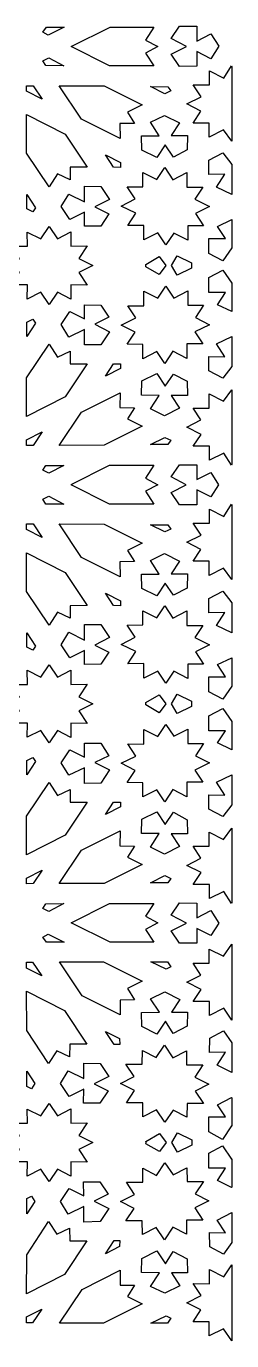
# Model space of a CAD drawing. Extents: x -340 to 340, y -245 to 245.
# Drawn here: x -224.7 to -200.1, y -102.6 to 54.7 of the extents above; entities that cross this region are included whole.
import ezdxf

# ---------------------------------------------------------------- set-up
doc = ezdxf.new("R2010")
doc.units = 0
doc.layers.add('LAYER_1', color=18, linetype='CONTINUOUS')

msp = doc.modelspace()

# ---------------------------------------------------------------- linework, layer by layer
at = {"layer": 'LAYER_1'}
for points in [[(-220.19, 54.63), (-222.08, 53.69), (-222.73, 54.02), (-222.31, 54.64)], [(-210.44, 53.1), (-208.95, 52.32), (-210.44, 51.54), (-209.42, 50.01), (-214.75, 50), (-219.32, 52.31), (-214.65, 54.63), (-209.42, 54.64)], [(-204.3, 54.74), (-204.29, 52.98), (-202.63, 53.83), (-201.67, 52.35), (-202.62, 50.86), (-204.29, 51.71), (-204.29, 49.95), (-206.35, 49.94), (-207.36, 51.39), (-205.52, 52.34), (-207.37, 53.28), (-206.36, 54.74)], [(-220.2, 50.02), (-222.36, 50.03), (-222.75, 50.6), (-222.03, 50.95)], [(-200.11, 49.93), (-200.11, 40.97), (-201.08, 42.33), (-202.8, 41.46), (-202.8, 43.16), (-204.73, 43.16), (-203.79, 44.59), (-205.48, 45.45), (-203.78, 46.3), (-204.72, 47.74), (-202.79, 47.73), (-202.78, 49.42), (-201.06, 48.55), (-200.14, 50)], [(-223.88, 47.63), (-222.83, 46.02), (-224.7, 46.97), (-224.7, 47.63)], [(-215.39, 47.61), (-210.85, 45.34), (-212.61, 44.45), (-211.76, 43.12), (-213.49, 43.09), (-213.47, 41.32), (-218.1, 43.64), (-220.76, 47.63)], [(-207.75, 47.51), (-207.42, 47.02), (-208.13, 46.67), (-209.83, 47.53)], [(-220.06, 41.81), (-217.42, 37.86), (-219.45, 37.86), (-219.47, 36.34), (-220.99, 37.07), (-221.98, 35.53), (-224.67, 39.56), (-224.7, 44.18)], [(-206.35, 43.18), (-207.35, 41.65), (-205.42, 41.67), (-205.43, 39.96), (-207.1, 39.09), (-208.07, 40.55), (-209.07, 39.02), (-210.86, 39.91), (-210.91, 41.62), (-208.78, 41.64), (-209.84, 43.26), (-208.14, 44.08)], [(-213.44, 38.43), (-213.44, 37.85), (-214.25, 37.86), (-215.24, 39.35)], [(-200.11, 38.18), (-200.11, 34.59), (-201.92, 35.49), (-200.93, 37.02), (-202.85, 37), (-202.84, 38.71), (-201.17, 39.58)], [(-207.15, 36.37), (-205.48, 37.22), (-205.47, 35.48), (-203.57, 35.49), (-204.52, 34.04), (-202.79, 33.18), (-204.46, 32.32), (-203.48, 30.86), (-205.37, 30.85), (-205.36, 29.14), (-207.06, 29.99), (-208, 28.56), (-208.97, 30.02), (-210.64, 29.17), (-210.65, 30.91), (-212.55, 30.91), (-211.6, 32.35), (-213.33, 33.22), (-211.66, 34.07), (-212.64, 35.53), (-210.75, 35.54), (-210.76, 37.25), (-209.06, 36.4), (-208.12, 37.83)], [(-215.79, 35.58), (-214.75, 34.02), (-216.49, 33.13), (-214.81, 32.3), (-215.8, 30.83), (-217.74, 30.81), (-217.74, 32.49), (-219.48, 31.6), (-220.52, 33.16), (-219.6, 34.66), (-217.74, 33.74), (-217.73, 35.61)], [(-223.61, 33), (-223.93, 32.51), (-224.63, 32.87), (-224.64, 34.59)], [(-200.11, 28.2), (-201.19, 26.65), (-202.86, 27.53), (-202.86, 29.33), (-200.85, 29.34), (-201.83, 30.79), (-200.11, 31.61)], [(-220.99, 29.3), (-219.36, 30.12), (-219.36, 28.43), (-217.42, 28.44), (-218.41, 26.93), (-216.76, 26.1), (-218.41, 25.27), (-217.42, 23.76), (-219.36, 23.77), (-219.36, 22.07), (-220.99, 22.9), (-221.98, 21.42), (-222.95, 22.91), (-224.59, 22.09), (-224.58, 23.78), (-226.51, 23.79), (-225.51, 25.3), (-227.09, 26.1), (-225.51, 26.9), (-226.51, 28.41), (-224.58, 28.41), (-224.59, 30.11), (-222.95, 29.29), (-221.98, 30.78)], [(-208, 26.1), (-208.78, 25.02), (-210.41, 25.96), (-210.4, 26.1), (-210.41, 26.24), (-208.78, 27.18)], [(-204.93, 26.42), (-204.92, 26.1), (-204.93, 25.78), (-206.63, 24.95), (-207.33, 26.1), (-206.63, 27.25)], [(-200.11, 24), (-200.11, 20.59), (-201.83, 21.41), (-200.85, 22.86), (-202.86, 22.87), (-202.86, 24.67), (-201.19, 25.55)], [(-207.06, 22.21), (-205.36, 23.06), (-205.37, 21.34), (-203.48, 21.34), (-204.46, 19.87), (-202.79, 19.02), (-204.52, 18.16), (-203.57, 16.71), (-205.47, 16.72), (-205.48, 14.98), (-207.15, 15.83), (-208.12, 14.37), (-209.06, 15.8), (-210.76, 14.95), (-210.75, 16.66), (-212.64, 16.67), (-211.66, 18.13), (-213.33, 18.98), (-211.6, 19.85), (-212.55, 21.29), (-210.65, 21.28), (-210.64, 23.03), (-208.97, 22.18), (-208, 23.64)], [(-215.8, 21.37), (-214.81, 19.9), (-216.49, 19.07), (-214.75, 18.18), (-215.79, 16.62), (-217.73, 16.59), (-217.74, 18.45), (-219.6, 17.54), (-220.52, 19.04), (-219.48, 20.59), (-217.74, 19.7), (-217.74, 21.39)], [(-223.61, 19.19), (-224.64, 17.61), (-224.63, 19.33), (-223.93, 19.69)], [(-200.11, 14.02), (-201.17, 12.62), (-202.84, 13.49), (-202.85, 15.2), (-200.93, 15.18), (-201.92, 16.71), (-200.11, 17.61)], [(-220.99, 15.13), (-219.47, 15.86), (-219.45, 14.34), (-217.42, 14.34), (-220.06, 10.39), (-224.7, 8.02), (-224.67, 12.64), (-221.98, 16.67)], [(-213.44, 13.77), (-215.24, 12.85), (-214.25, 14.34), (-213.44, 14.34)], [(-208.07, 11.65), (-207.1, 13.11), (-205.43, 12.24), (-205.42, 10.53), (-207.35, 10.55), (-206.35, 9.02), (-208.14, 8.12), (-209.84, 8.94), (-208.78, 10.56), (-210.91, 10.58), (-210.86, 12.29), (-209.07, 13.18)], [(-200.11, 2.27), (-200.14, 2.2), (-201.06, 3.65), (-202.78, 2.78), (-202.79, 4.47), (-204.72, 4.46), (-203.78, 5.89), (-205.48, 6.75), (-203.79, 7.61), (-204.73, 9.04), (-202.8, 9.04), (-202.8, 10.73), (-201.08, 9.87), (-200.11, 11.23)], [(-213.49, 9.11), (-211.76, 9.07), (-212.61, 7.75), (-210.85, 6.86), (-215.39, 4.59), (-220.76, 4.57), (-218.1, 8.56), (-213.47, 10.88)], [(-223.88, 4.57), (-224.7, 4.57), (-224.7, 5.23), (-222.83, 6.18)], [(-207.42, 5.18), (-207.75, 4.69), (-209.83, 4.67), (-208.13, 5.53)], [(-222.03, 1.25), (-222.75, 1.6), (-222.36, 2.17), (-220.2, 2.18)], [(-209.42, 2.19), (-210.44, 0.66), (-208.95, -0.14), (-210.44, -0.93), (-209.42, -2.46), (-214.75, -2.47), (-219.32, -0.16), (-219.3, -0.14), (-219.32, -0.11), (-214.75, 2.19)], [(-204.29, 2.25), (-204.29, 0.49), (-202.62, 1.34), (-201.69, -0.14), (-202.62, -1.61), (-204.29, -0.76), (-204.29, -2.53), (-206.35, -2.53), (-207.36, -1.08), (-205.56, -0.14), (-207.36, 0.8), (-206.35, 2.26)], [(-220.2, -2.45), (-222.36, -2.45), (-222.75, -1.87), (-222.03, -1.52)], [(-200.11, -2.54), (-200.11, -11.5), (-201.08, -10.14), (-202.8, -11.01), (-202.8, -9.31), (-204.73, -9.31), (-203.79, -7.88), (-205.48, -7.02), (-203.78, -6.17), (-204.72, -4.74), (-202.79, -4.74), (-202.78, -3.05), (-201.06, -3.93), (-200.14, -2.47)], [(-223.88, -4.84), (-222.83, -6.45), (-224.7, -5.5), (-224.7, -4.84)], [(-215.39, -4.87), (-210.85, -7.14), (-212.61, -8.02), (-211.76, -9.35), (-213.49, -9.38), (-213.47, -11.15), (-218.1, -8.84), (-220.76, -4.84)], [(-207.75, -4.96), (-207.42, -5.45), (-208.13, -5.8), (-209.83, -4.94)], [(-220.06, -10.66), (-217.42, -14.61), (-219.45, -14.62), (-219.47, -16.13), (-220.99, -15.4), (-221.98, -16.95), (-224.67, -12.91), (-224.7, -8.29)], [(-206.35, -9.29), (-207.35, -10.82), (-205.42, -10.8), (-205.43, -12.51), (-207.1, -13.38), (-208.07, -11.92), (-209.07, -13.45), (-210.86, -12.56), (-210.91, -10.86), (-208.78, -10.84), (-209.84, -9.22), (-208.14, -8.39)], [(-213.44, -14.05), (-213.44, -14.62), (-214.25, -14.61), (-215.24, -13.13)], [(-200.11, -14.3), (-200.11, -17.88), (-201.92, -16.98), (-200.93, -15.45), (-202.85, -15.47), (-202.84, -13.76), (-201.17, -12.89)], [(-207.15, -16.1), (-205.48, -15.25), (-205.47, -16.99), (-203.57, -16.99), (-204.52, -18.43), (-202.79, -19.29), (-204.46, -20.15), (-203.48, -21.61), (-205.37, -21.62), (-205.36, -23.33), (-207.06, -22.48), (-208, -23.91), (-208.97, -22.45), (-210.64, -23.3), (-210.65, -21.56), (-212.55, -21.57), (-211.6, -20.12), (-213.33, -19.26), (-211.66, -18.4), (-212.64, -16.94), (-210.75, -16.93), (-210.76, -15.22), (-209.06, -16.07), (-208.12, -14.64)], [(-215.79, -16.89), (-214.75, -18.45), (-216.49, -19.34), (-214.81, -20.17), (-215.8, -21.64), (-217.74, -21.67), (-217.74, -19.98), (-219.48, -20.87), (-220.52, -19.31), (-219.6, -17.81), (-217.74, -18.73), (-217.73, -16.86)], [(-223.61, -19.47), (-223.93, -19.96), (-224.63, -19.6), (-224.64, -17.88)], [(-220.99, -23.18), (-219.36, -22.35), (-219.36, -24.04), (-217.42, -24.03), (-218.41, -25.54), (-216.76, -26.37), (-218.41, -27.2), (-217.42, -28.71), (-219.36, -28.7), (-219.36, -30.4), (-220.99, -29.57), (-221.98, -31.05), (-222.95, -29.56), (-224.59, -30.38), (-224.58, -28.69), (-226.51, -28.68), (-225.51, -27.18), (-227.09, -26.37), (-225.51, -25.57), (-226.51, -24.06), (-224.58, -24.06), (-224.59, -22.36), (-222.95, -23.18), (-221.98, -21.69)], [(-200.11, -24.27), (-201.19, -25.83), (-202.86, -24.94), (-202.86, -23.14), (-200.85, -23.13), (-201.83, -21.68), (-200.11, -20.86)], [(-208, -26.37), (-208.78, -27.45), (-210.41, -26.51), (-210.4, -26.37), (-210.41, -26.23), (-208.78, -25.29)], [(-204.93, -26.05), (-204.92, -26.37), (-204.93, -26.69), (-206.63, -27.52), (-207.33, -26.37), (-206.63, -25.22)], [(-200.11, -28.47), (-200.11, -31.88), (-201.83, -31.06), (-200.85, -29.61), (-202.86, -29.6), (-202.86, -27.8), (-201.19, -26.92)], [(-207.06, -30.26), (-205.36, -29.41), (-205.37, -31.13), (-203.48, -31.14), (-204.46, -32.6), (-202.79, -33.45), (-204.52, -34.31), (-203.57, -35.76), (-205.47, -35.75), (-205.48, -37.49), (-207.15, -36.64), (-208.12, -38.11), (-209.06, -36.67), (-210.76, -37.52), (-210.75, -35.81), (-212.64, -35.8), (-211.66, -34.34), (-213.33, -33.49), (-211.6, -32.62), (-212.55, -31.18), (-210.65, -31.19), (-210.64, -29.45), (-208.97, -30.3), (-208, -28.83)], [(-215.8, -31.1), (-214.81, -32.58), (-216.49, -33.4), (-214.75, -34.29), (-215.79, -35.85), (-217.73, -35.89), (-217.74, -34.02), (-219.6, -34.93), (-220.52, -33.43), (-219.48, -31.88), (-217.74, -32.77), (-217.74, -31.08)], [(-223.61, -33.28), (-224.64, -34.86), (-224.63, -33.14), (-223.93, -32.78)], [(-220.99, -37.34), (-219.47, -36.61), (-219.45, -38.13), (-217.42, -38.13), (-220.06, -42.08), (-224.7, -44.45), (-224.67, -39.83), (-221.98, -35.8)], [(-200.11, -38.45), (-201.17, -39.85), (-202.84, -38.98), (-202.85, -37.27), (-200.93, -37.29), (-201.92, -35.76), (-200.11, -34.86)], [(-213.44, -38.7), (-215.24, -39.62), (-214.25, -38.13), (-213.44, -38.13)], [(-208.07, -40.82), (-207.1, -39.36), (-205.43, -40.24), (-205.42, -41.94), (-207.35, -41.92), (-206.35, -43.46), (-208.14, -44.35), (-209.84, -43.53), (-208.78, -41.91), (-210.91, -41.89), (-210.86, -40.18), (-209.07, -39.29)], [(-213.49, -43.37), (-211.76, -43.4), (-212.61, -44.72), (-210.85, -45.61), (-215.39, -47.88), (-220.76, -47.9), (-218.1, -43.91), (-213.47, -41.59)], [(-200.11, -50.2), (-200.14, -50.27), (-201.06, -48.82), (-202.78, -49.69), (-202.79, -48), (-204.72, -48.01), (-203.78, -46.58), (-205.48, -45.72), (-203.79, -44.86), (-204.73, -43.43), (-202.8, -43.43), (-202.8, -41.74), (-201.08, -42.6), (-200.11, -41.25)], [(-223.88, -47.9), (-224.7, -47.91), (-224.7, -47.24), (-222.83, -46.3)], [(-207.42, -47.29), (-207.75, -47.79), (-209.83, -47.8), (-208.13, -46.94)], [(-222.03, -51.22), (-222.75, -50.87), (-222.36, -50.3), (-220.2, -50.29)], [(-209.42, -50.28), (-210.44, -51.81), (-208.95, -52.6), (-210.44, -53.38), (-209.42, -54.91), (-214.65, -54.9), (-219.32, -52.58), (-214.75, -50.28)], [(-204.29, -50.22), (-204.29, -51.98), (-202.62, -51.13), (-201.67, -52.62), (-202.63, -54.1), (-204.29, -53.25), (-204.3, -55.01), (-206.36, -55.01), (-207.37, -53.56), (-205.52, -52.61), (-207.36, -51.67), (-206.35, -50.21)], [(-220.19, -54.9), (-222.31, -54.91), (-222.73, -54.29), (-222.08, -53.96)], [(-200.11, -64.24), (-201.06, -62.81), (-202.78, -63.69), (-202.79, -61.99), (-204.72, -62), (-203.78, -60.57), (-205.48, -59.71), (-203.79, -58.85), (-204.73, -57.42), (-202.8, -57.42), (-202.8, -55.73), (-201.08, -56.6), (-200.11, -55.16)], [(-223.95, -57.31), (-222.86, -58.95), (-224.7, -58.03), (-224.7, -57.31)], [(-210.83, -59.59), (-212.59, -60.47), (-211.74, -61.8), (-213.48, -61.83), (-213.47, -63.6), (-218, -61.32), (-220.74, -57.27), (-215.45, -57.26)], [(-207.4, -57.87), (-207.96, -58.15), (-209.78, -57.25), (-207.82, -57.25)], [(-220.13, -63.08), (-217.48, -67.13), (-219.5, -67.12), (-219.53, -68.64), (-221.05, -67.9), (-222.06, -69.43), (-224.66, -65.46), (-224.69, -60.76)], [(-206.34, -61.76), (-207.34, -63.29), (-205.42, -63.27), (-205.43, -64.98), (-207.11, -65.85), (-208.06, -64.38), (-209.07, -65.91), (-210.86, -65.01), (-210.91, -63.31), (-208.77, -63.3), (-209.83, -61.67), (-208.12, -60.85)], [(-213.53, -66.44), (-213.52, -67.16), (-214.17, -67.15), (-215.22, -65.58)], [(-200.11, -66.94), (-200.11, -70.52), (-201.85, -69.61), (-200.84, -68.08), (-202.77, -68.1), (-202.75, -66.39), (-201.08, -65.52)], [(-207.18, -68.75), (-205.53, -67.92), (-205.54, -69.59), (-203.55, -69.59), (-204.52, -71.06), (-202.85, -71.9), (-204.48, -72.73), (-203.5, -74.21), (-205.46, -74.21), (-205.47, -75.86), (-207.14, -75.01), (-208.11, -76.47), (-209.1, -74.96), (-210.75, -75.8), (-210.74, -74.13), (-212.73, -74.13), (-211.76, -72.66), (-213.44, -71.82), (-211.8, -70.99), (-212.78, -69.5), (-210.82, -69.51), (-210.81, -67.86), (-209.14, -68.71), (-208.17, -67.24)], [(-223.67, -71.84), (-224.07, -72.47), (-224.63, -72.18), (-224.64, -70.35)], [(-215.86, -69.42), (-214.84, -70.99), (-216.59, -71.86), (-214.92, -72.7), (-215.91, -74.17), (-217.86, -74.18), (-217.84, -72.49), (-219.59, -73.37), (-220.62, -71.81), (-219.68, -70.31), (-217.83, -71.24), (-217.81, -69.37)], [(-200.11, -73.54), (-200.11, -76.94), (-200.14, -76.9), (-201.2, -78.51), (-202.86, -77.62), (-202.86, -75.82), (-200.84, -75.82), (-201.81, -74.36), (-200.13, -73.52)], [(-220.99, -75.69), (-219.36, -74.87), (-219.36, -76.56), (-217.42, -76.55), (-218.41, -78.06), (-216.76, -78.89), (-218.41, -79.72), (-217.42, -81.23), (-219.36, -81.22), (-219.36, -82.92), (-220.99, -82.09), (-221.98, -83.57), (-222.95, -82.08), (-224.59, -82.9), (-224.58, -81.21), (-226.51, -81.2), (-225.51, -79.69), (-227.09, -78.89), (-225.51, -78.09), (-226.51, -76.58), (-224.58, -76.57), (-224.59, -74.88), (-222.95, -75.7), (-221.98, -74.21)], [(-207.96, -78.89), (-208.75, -79.97), (-210.38, -79.03), (-210.37, -78.89), (-210.38, -78.75), (-208.75, -77.81)], [(-204.9, -78.57), (-204.88, -78.89), (-204.9, -79.21), (-206.6, -80.04), (-207.3, -78.89), (-206.6, -77.74)], [(-200.14, -80.88), (-200.11, -80.84), (-200.11, -84.24), (-200.13, -84.26), (-201.81, -83.42), (-200.84, -81.96), (-202.86, -81.96), (-202.86, -80.16), (-201.2, -79.27)], [(-207.14, -82.77), (-205.47, -81.92), (-205.46, -83.57), (-203.5, -83.57), (-204.48, -85.05), (-202.85, -85.88), (-204.52, -86.72), (-203.55, -88.19), (-205.54, -88.19), (-205.53, -89.86), (-207.18, -89.03), (-208.17, -90.54), (-209.14, -89.07), (-210.81, -89.92), (-210.82, -88.27), (-212.78, -88.28), (-211.8, -86.79), (-213.44, -85.97), (-211.76, -85.12), (-212.73, -83.65), (-210.74, -83.65), (-210.75, -81.98), (-209.1, -82.82), (-208.11, -81.31)], [(-215.91, -83.61), (-214.92, -85.08), (-216.59, -85.92), (-214.84, -86.79), (-215.86, -88.36), (-217.81, -88.41), (-217.83, -86.54), (-219.68, -87.47), (-220.62, -85.97), (-219.59, -84.41), (-217.84, -85.29), (-217.86, -83.6)], [(-223.67, -85.94), (-224.64, -87.43), (-224.63, -85.6), (-224.07, -85.31)], [(-200.11, -90.84), (-201.08, -92.26), (-202.75, -91.39), (-202.77, -89.68), (-200.84, -89.7), (-201.85, -88.17), (-200.11, -87.26)], [(-221.05, -89.88), (-219.53, -89.14), (-219.5, -90.66), (-217.48, -90.65), (-220.13, -94.7), (-224.69, -97.02), (-224.66, -92.32), (-222.06, -88.35)], [(-213.53, -91.34), (-215.22, -92.2), (-214.17, -90.63), (-213.52, -90.62)], [(-208.06, -93.4), (-207.11, -91.93), (-205.43, -92.8), (-205.42, -94.51), (-207.34, -94.49), (-206.34, -96.03), (-208.12, -96.93), (-209.83, -96.11), (-208.77, -94.49), (-210.91, -94.47), (-210.86, -92.77), (-209.07, -91.87)], [(-213.48, -95.95), (-211.74, -95.98), (-212.59, -97.31), (-210.83, -98.19), (-215.45, -100.52), (-220.74, -100.51), (-218, -96.47), (-213.47, -94.18)], [(-200.11, -102.62), (-201.08, -101.18), (-202.8, -102.05), (-202.8, -100.36), (-204.73, -100.36), (-203.79, -98.93), (-205.48, -98.07), (-203.78, -97.21), (-204.72, -95.78), (-202.79, -95.79), (-202.78, -94.09), (-201.06, -94.97), (-200.11, -93.54)], [(-223.95, -100.47), (-224.7, -100.47), (-224.7, -99.75), (-222.86, -98.83)], [(-207.4, -99.91), (-207.82, -100.53), (-209.78, -100.53), (-207.96, -99.63)]]:
    msp.add_lwpolyline(points, close=True, dxfattribs=at)

doc.saveas('drawing.dxf')
